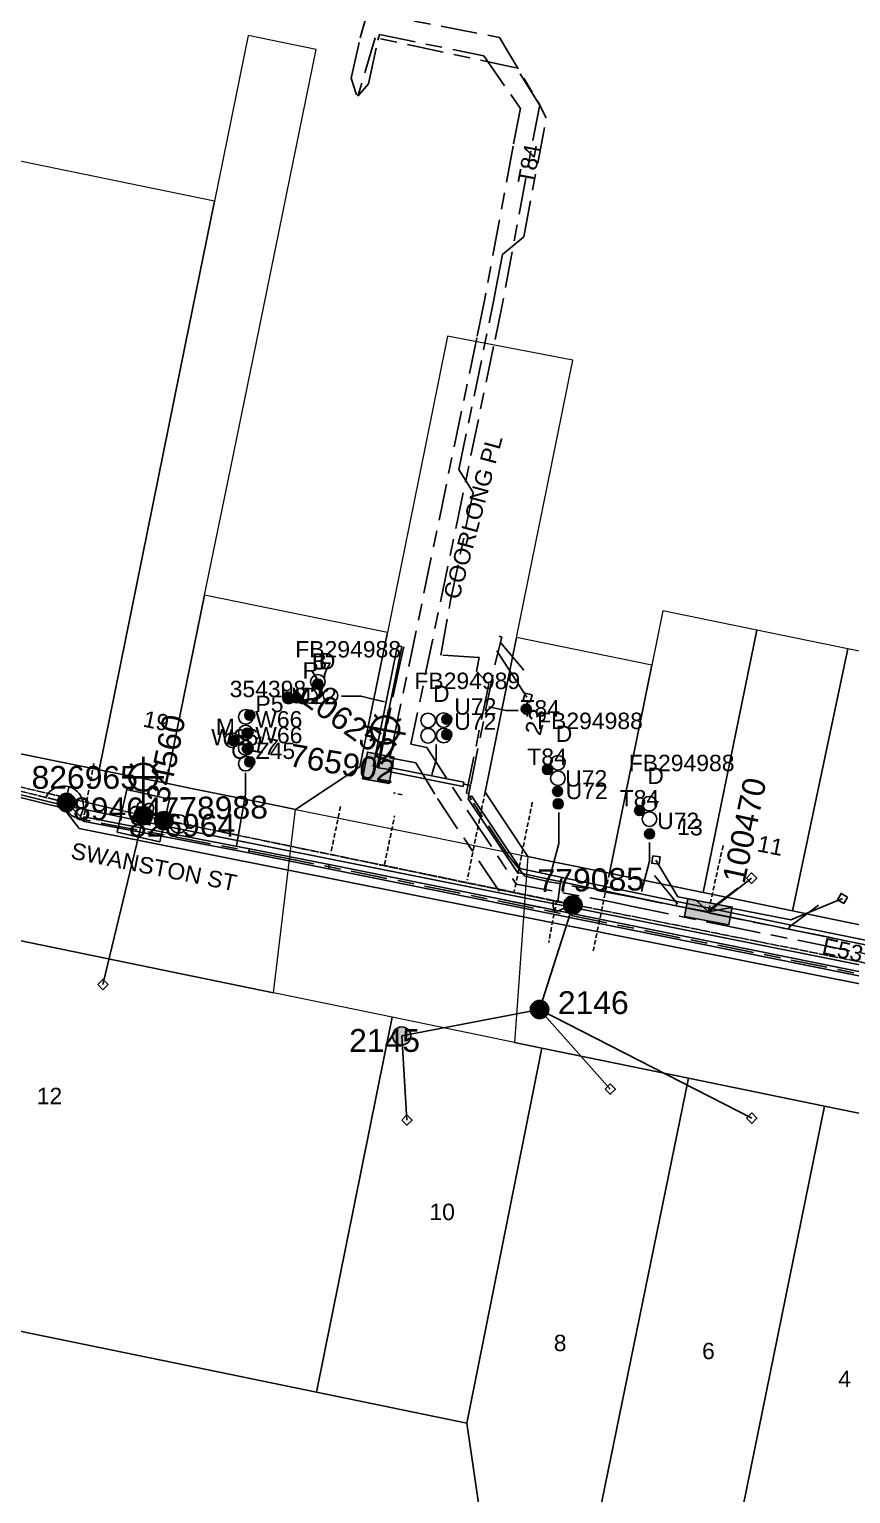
# Model space of a CAD drawing. Header units: metres. Extents: x 291879 to 294448, y 6259965 to 6261176.
# Drawn here: x 294004.3 to 294094.4, y 6260788 to 6260948.6 of the extents above; entities that cross this region are included whole.
import ezdxf
from ezdxf.enums import TextEntityAlignment as Align

# ---------------------------------------------------------------- set-up
doc = ezdxf.new("R2010")
doc.units = ezdxf.units.M
for name, pattern in [('Cable Exist OH', [1, 1, 0]), ('Cable Exist UG', [8.2, 4, -1.2, 1.8, -1.2]), ('DASHED', [0.75, 0.5, -0.25])]:
    doc.linetypes.add(name, pattern=pattern)
doc.layers.get('0').update_dxf_attribs({"color": 6})
doc.layers.add('Cadastre Land Parcels_SP_EXT', color=9, linetype='Continuous', lineweight=5)
doc.layers.add('Cadastre Roads_SP_EXT', color=9, linetype='Continuous', lineweight=5)
for name, color, linetype in [('Duct_SP_EXT', 7, 'Continuous'), ('Equip_SP_HV_EXT', 7, 'Continuous'), ('Equip_SP_LV_EXT', 7, 'Continuous'), ('Equip_SP_SL_EXT', 7, 'Continuous'), ('Mains_HV_EXT', 7, 'Continuous'), ('Mains_LV_EXT', 7, 'Continuous'), ('Mains_LV_SL_EXT', 7, 'Continuous'), ('Mains_SL_EXT', 7, 'Continuous'), ('Mains_TR_EXT', 7, 'Continuous'), ('Services_SP_EXT', 7, 'Continuous'), ('SupportsOH_SP_TR_HV_LV_SL_EXT', 7, 'Continuous'), ('SupportsUG_SP_LV_EXT', 7, 'Continuous'), ('SupportsUG_SP_LV_SL_EXT', 7, 'Continuous'), ('Trench_SP_EXT', 7, 'Continuous')]:
    doc.layers.add(name, color=color, linetype=linetype)
doc.layers.add('UNKNOWN_FEATURES', color=1, linetype='DASHED', plot=False)
doc.styles.add('COLUMN_LABEL', font='arial.ttf')
doc.styles.add('iecARIAL', font='arial.ttf', dxfattribs={"height": 2})
doc.styles.add('POLE_LABEL', font='arial.ttf')
doc.styles.get("Standard").update_dxf_attribs({"font": 'arial.ttf'})
doc.linetypes.add('Cable E OH', pattern='A,9.4,["E",Standard,S=1.7,R=0,X=0,Y=-1],0', length=9.4)
doc.linetypes.add('Cable E UG', pattern='A,6,-0.5,["E",Standard,S=1.7,R=0,X=0.5,Y=-1],-2.9', length=9.4)
doc.linetypes.add('Cable P UG', pattern='A,6,-0.5,["P",Standard,S=1.7,R=0,X=0.5,Y=-1],-2.9', length=9.4)

# ---------------------------------------------------------------- blocks, each defined once
blk = doc.blocks.new('COLUMN_EXT')
blk.add_hatch(color=256).paths.add_polyline_path([(-1.49, 1.48), (-1.49, -1.49), (1.48, -1.49), (1.48, 1.48)])
blk.add_lwpolyline([(-1.49, -1.49), (1.48, -1.49), (1.48, 1.48), (-1.49, 1.48)], close=True)
for tag, height, style, flags, p in [('ASSET_NUM', 2.5, 'COLUMN_LABEL', 8, (2, 2)), ('STRUCTURE_PLANT_NUMBER', 0.2, 'POLE_LABEL', 9, (1.81, 0.03)), ('STREET_CODE', 0.2, 'COLUMN_LABEL', 9, (1.81, -0.2))]:
    blk.add_attdef(tag, text='', height=height, dxfattribs=dict(style=style, flags=flags)).set_placement(p, align=Align.MIDDLE_LEFT)
at = {"flags": 9}
for tag, p in [('COLUMN_TYPE', (1.81, -0.4)), ('OWNED_BY', (1.81, -0.6)), ('STATE', (1.81, -0.8)), ('USAGE', (1.81, -1)), ('STREETNAME', (1.81, -1.6)), ('LEGEND', (1.81, -1.2)), ('LOCATION', (1.81, -1.4)), ('SUBURB', (1.81, -1.8)), ('NOTES', (1.81, -2))]:
    blk.add_attdef(tag, text='', height=0.2, dxfattribs=at).set_placement(p, align=Align.MIDDLE_LEFT)
at = {"flags": 1}
blk.add_attdef('Z', (1.81, -2.35), '', height=0.2, dxfattribs=at)
blk = doc.blocks.new('PILLAR_EXT')
blk.add_hatch(color=256).paths.add_polyline_path([(-2.475, 0.99), (-2.475, -0.99), (2.475, -0.99), (2.475, 0.99)])
blk.add_lwpolyline([(-2.475, -0.99), (2.475, -0.99), (2.475, 0.99), (-2.475, 0.99)], close=True)
at = {"style": 'iecARIAL', "flags": 8}
blk.add_attdef('ASSET_NUM', (1.5, 3.5), '', height=2.5, dxfattribs=at)
for tag, p, flags in [('OWNED_BY', (0, -0.2), 9), ('STATE', (0, -0.4), 9), ('SUPPORT_TYPE', (0, -0.6), 9), ('STREETNAME', (0, -1.8), 9), ('USAGE', (0, -0.8), 9), ('LEGEND', (0, -1), 9), ('LOCATION', (0, -1.2), 9), ('NOTES', (0, -1.4), 9), ('PARENT', (0, -1.6), 9), ('SUBURB', (0, -2), 1)]:
    blk.add_attdef(tag, p, '', height=0.2, dxfattribs=dict(flags=flags))
blk = doc.blocks.new('DUCT_EXT')
blk.add_circle((0, 0.8), 0.8)
at = {"flags": 1}
blk.add_attdef('Z', (0, 0), '', height=0.2, dxfattribs=at)
at = {"flags": 9}
for tag, p in [('DUCT_CODE', (0, 0)), ('XSECT_TYPE', (0, -0.2)), ('STATE', (0, -0.6)), ('FB_REFERENCE', (0, -0.4)), ('NOTES', (0, -0.8))]:
    blk.add_attdef(tag, text='', height=0.2, dxfattribs=at).set_placement(p, align=Align.MIDDLE_LEFT)
blk = doc.blocks.new('LV_OH_LINKS_OPEN_EXT')
for p, q in [((-0.17, 4.97), (-0.17, 5.46)), ((0.17, 4.97), (0.17, 5.46)), ((-0.17, 3), (-0.17, 2.5)), ((0.17, 3), (0.17, 2.5))]:
    blk.add_line(p, q)
blk.add_lwpolyline([(0, 2.99, 1), (0, 4.98, 1)], format="xyb", close=True)
at = {"flags": 9}
for tag, p in [('ACTUAL_STATUS', (0, 0)), ('CONSTRUCTED_VOLTAGE', (0, -0.2)), ('OPERATING_VOLTAGE', (0, -0.6)), ('ORIENTATION', (0, -0.8)), ('OWNED_BY', (0, -1)), ('STATE', (0, -1.2)), ('SWITCH_TYPE', (0, -1.4)), ('NO_PHASES', (0, -0.4)), ('USAGE', (0, -1.6)), ('LEGEND', (0, -1.8)), ('NOTES', (0, -2))]:
    blk.add_attdef(tag, text='', height=0.2, dxfattribs=at).set_placement(p, align=Align.MIDDLE_LEFT)
at = {"flags": 1}
blk.add_attdef('Z', (0, 0), '', height=0.2, dxfattribs=at)
blk = doc.blocks.new('SL_LANTERN_EXT')
at = {"lineweight": 40}
for p, q in [((0, 1.97), (0, 6.47)), ((-1.46, 5.68), (-1.06, 5.28)), ((1.46, 5.68), (1.06, 5.28)), ((-2.25, 4.22), (2.25, 4.22)), ((-1.46, 2.76), (-1.06, 3.16)), ((0, 0), (0, 2.72)), ((1.46, 2.76), (1.06, 3.16))]:
    blk.add_line(p, q, dxfattribs=at)
blk.add_circle((0, 4.22), 1.5, dxfattribs=at)
at = {"style": 'iecARIAL', "flags": 8}
blk.add_attdef('ASSET_NUM', (1.5, 1.5), '', height=2.5, dxfattribs=at)
for tag, p, height, flags in [('OPERATING_VOLTAGE', (0.98, -1.65), 0.2, 9), ('CONSTRUCTED_VOLTAGE', (0.98, -0.65), 0.2, 9), ('CONTROL_TYPE', (0.98, -0.85), 0.2, 9), ('LANTERN_PURPOSE', (0.98, -1.05), 0.2, 9), ('LANTERN_TYPE', (0.98, -1.25), 0.2, 9), ('NO_PHASES', (0.98, -1.45), 0.2, 9), ('LNUMBER', (2.18, -3.25), 2.5, 8), ('ORIENTATION', (0.98, -1.85), 0.2, 9), ('OWNED_BY', (0.98, -2.05), 0.2, 9), ('STATE', (0.98, -2.25), 0.2, 9), ('USAGE', (0.98, -2.45), 0.2, 9), ('CEXIST', (0.98, -2.65), 0.2, 9), ('CNEW', (0.98, -2.85), 0.2, 9), ('CNUMBER', (0.98, -3.05), 0.2, 9), ('CREMOVE', (0.98, -3.25), 0.2, 9), ('CREPLACE', (0.98, -3.45), 0.2, 9), ('LKINGHEIGHT', (0.98, -3.65), 0.2, 9), ('LBRACKET', (0.98, -3.85), 0.2, 9), ('LBRACKETVOCAB', (0.98, -4.05), 0.2, 9), ('LCATEGORY', (0.98, -4.25), 0.2, 9), ('LCHARGE1', (0.98, -4.45), 0.2, 9), ('LCHARGE1PERCENT', (0.98, -4.65), 0.2, 9), ('LCHARGE2', (0.98, -4.85), 0.2, 9), ('LCHARGE2PERCENT', (0.98, -5.05), 0.2, 9), ('LCHARGE3', (0.98, -5.25), 0.2, 9), ('LCHARGE3PERCENT', (0.98, -5.45), 0.2, 9), ('LEXIST', (0.98, -5.65), 0.2, 9), ('LLAMP', (0.98, -5.85), 0.2, 9), ('LLAMPVOCAB', (0.98, -6.05), 0.2, 9), ('LMAST', (0.98, -6.25), 0.2, 9), ('LMASTVOCAB', (0.98, -6.45), 0.2, 9), ('LNEW', (0.98, -6.65), 0.2, 9), ('LANTNUMBER', (0.98, -6.85), 0.2, 9), ('LOUTREACH', (0.98, -7.25), 0.2, 9), ('LOUTREACHVOCAB', (0.98, -7.45), 0.2, 9), ('LRATECODE', (0.98, -7.65), 0.2, 9), ('LREMOVE', (0.98, -7.85), 0.2, 9), ('LREPLACE', (0.98, -8.05), 0.2, 9), ('STREETNAME', (0.98, -9.25), 0.2, 9), ('SUBURB', (0.98, -9.45), 0.2, 1), ('LTYPE', (0.98, -8.25), 0.2, 9), ('LTYPEVOCAB', (0.98, -8.45), 0.2, 9), ('LEGEND', (0.98, -8.65), 0.2, 9), ('LOCATION', (0.98, -8.85), 0.2, 9), ('NOTES', (0.98, -9.05), 0.2, 9)]:
    blk.add_attdef(tag, p, '', height=height, dxfattribs=dict(flags=flags))
blk = doc.blocks.new('CCP_EXT')
at = {"flags": 9}
for tag, p in [('LIFE_SUPPORT', (0, -1.6)), ('STATE', (0, -1.8)), ('NOTES', (0, -2))]:
    blk.add_attdef(tag, text='', height=0.2, dxfattribs=at).set_placement(p, align=Align.MIDDLE_LEFT)
blk.add_wipeout([(0, 0.57), (0.57, 0), (0, -0.57), (-0.57, 0)])
blk.add_lwpolyline([(-0.57, 0), (0, 0.57), (0.57, 0), (0, -0.57), (-0.57, 0)])
at = {"flags": 1}
blk.add_attdef('Z', (0, 0), '', height=0.2, dxfattribs=at)
at = {"flags": 9}
for tag, p in [('CCP_TYPE', (0, 0)), ('CONSTRUCTED_VOLTAGE', (0, -0.2)), ('OPERATING_VOLTAGE', (0, -0.6)), ('ORIENTATION', (0, -0.8)), ('OWNED_BY', (0, -1)), ('NO_PHASES', (0, -0.4)), ('USAGE', (0, -1.2)), ('LEGEND', (0, -1.4))]:
    blk.add_attdef(tag, text='', height=0.2, dxfattribs=at).set_placement(p, align=Align.MIDDLE_LEFT)
blk = doc.blocks.new('POLE_EXT')
blk.add_hatch(color=256).paths.add_polyline_path([(-1, 0, 1), (1, 0, 1)])
blk.add_lwpolyline([(-1, 0, 1), (1, 0, 1)], format="xyb", close=True)
for tag, height, flags, p in [('pNumber', 2.5, 8, (-17.84, 2.07)), ('OWNED_BY', 0.2, 9, (1.35, -0.4)), ('SPECIAL_USE', 0.2, 9, (1.35, -0.8)), ('STATE', 0.2, 9, (1.35, -1)), ('cLV', 0.2, 9, (1.35, -1.4)), ('hDepth', 0.2, 9, (1.35, -1.6)), ('PARENT', 0.2, 9, (1.35, -0.6)), ('USAGE', 0.2, 9, (1.35, -1.2)), ('hDia', 0.2, 9, (1.35, -1.8)), ('cHV', 0.2, 9, (1.35, -2)), ('LBRACKET', 0.2, 9, (1.35, -2.2)), ('LExisting', 0.2, 9, (1.35, -2.4)), ('LANTNUMBER', 0.2, 9, (1.35, -2.6)), ('LOther', 0.2, 9, (1.35, -2.8)), ('LRemove', 0.2, 9, (1.35, -3)), ('LEGEND', 0.2, 9, (1.35, -3.2)), ('cLinedev', 0.2, 9, (1.35, -3.4)), ('pExisting', 0.2, 9, (1.35, -3.8)), ('pFooting', 0.2, 9, (1.35, -4.4)), ('pNew', 0.2, 9, (1.35, -4.6)), ('LOCATION', 0.2, 9, (1.35, -3.6)), ('PFNUMBER', 0.2, 9, (1.35, -4)), ('NEWPFNUMBER', 0.2, 9, (1.35, -4.2)), ('pRelocate', 0.2, 9, (1.35, -5)), ('pRemove', 0.2, 9, (1.35, -5.2)), ('pReplace', 0.2, 9, (1.35, -5.4)), ('pStay', 0.2, 9, (1.35, -5.6)), ('pType', 0.2, 9, (1.35, -5.8)), ('cspan', 0.2, 9, (1.35, -6)), ('STREETNAME', 0.2, 9, (1.35, -6.2)), ('SUBURB', 0.2, 9, (1.35, -6.4)), ('OPERATED_BY', 0.2, 9, (1.36, -7.01)), ('NOTES', 0.2, 9, (1.35, -6.6)), ('MAINTAINED_BY', 0.2, 9, (1.36, -6.81))]:
    blk.add_attdef(tag, text='', height=height, dxfattribs=dict(flags=flags)).set_placement(p, align=Align.MIDDLE_LEFT)
at = {"style": 'POLE_LABEL'}
for tag, height, flags, p in [('ASSET_NUM', 2.5, 8, (2, 2)), ('STRUCTURE_PLANT_NUMBER', 0.2, 9, (1.35, 0.03)), ('STREET_CODE', 0.2, 9, (1.35, -0.2))]:
    blk.add_attdef(tag, text='', height=height, dxfattribs=dict(at, flags=flags)).set_placement(p, align=Align.MIDDLE_LEFT)
at = {"flags": 1}
blk.add_attdef('Z', (1.35, -7.33), '', height=0.2, dxfattribs=at)
blk = doc.blocks.new('HV_LOAD_BREAK_EXT')
blk.add_lwpolyline([(-2.4, -2.4), (2.4, -2.4), (2.4, 2.4), (-2.4, 2.4)], close=True)
at = {"insert": (-1.1, 0.99), "char_height": 2, "width": 2.9628, "attachment_point": 1}
blk.add_mtext('{\\Fisocp|c0;LB}', dxfattribs=at)
for tag, height, flags, p in [('ASSET_NUM', 2.5, 8, (2, 2)), ('STREET_CODE', 0.2, 9, (1.5, 0)), ('ACTUAL_STATUS', 0.2, 9, (1.5, -0.2)), ('CONSTRUCTED_VOLTAGE', 0.2, 9, (1.5, -0.4)), ('OPERATING_VOLTAGE', 0.2, 9, (1.5, -0.8)), ('ORIENTATION', 0.2, 9, (1.5, -1)), ('OWNED_BY', 0.2, 9, (1.5, -1.2)), ('OPERATED_BY', 0.2, 9, (1.5, -1.4)), ('NO_PHASES', 0.2, 9, (1.5, -0.6)), ('MAINTAINED_BY', 0.2, 9, (1.5, -1.6)), ('STATE', 0.2, 9, (1.5, -1.8)), ('SWITCH_TYPE', 0.2, 9, (1.5, -2)), ('STREETNAME', 0.2, 9, (1.5, -2.8)), ('SUBURB', 0.2, 9, (1.5, -3)), ('USAGE', 0.2, 9, (1.5, -2.2)), ('LEGEND', 0.2, 9, (1.5, -2.4)), ('LOCATION', 0.2, 9, (1.5, -2.6)), ('NOTES', 0.2, 9, (1.5, -3.2)), ('Z', 0.2, 1, (1.5, -3.6)), ('LABEL_ALIGNMENT', 0.2, 9, (1.5, -3.4))]:
    blk.add_attdef(tag, text='', height=height, dxfattribs=dict(flags=flags)).set_placement(p, align=Align.MIDDLE_LEFT)
blk = doc.blocks.new('CABLE_LARGE_EXT')
h = blk.add_hatch(color=256)
edge = h.paths.add_edge_path()
edge.add_arc((0, 0.55), 0.55, 0, 360)
blk.add_circle((0, 0.55), 0.55)
at = {"flags": 1}
blk.add_attdef('Z', (0, 0), '', height=0.2, dxfattribs=at)
at = {"flags": 9}
for tag, p in [('COND_CODE', (0, 0)), ('STATE', (0, -0.4)), ('XSECT_SIZE', (0, -0.6)), ('FB_REFERENCE', (0, -0.2)), ('NOTES', (0, -0.8))]:
    blk.add_attdef(tag, text='', height=0.2, dxfattribs=at).set_placement(p, align=Align.MIDDLE_LEFT)

msp = doc.modelspace()

# ---------------------------------------------------------------- linework, layer by layer
at = {"layer": 'Cadastre Land Parcels_SP_EXT', "linetype": 'Continuous'}
for points in [[(294011.97, 6260867.41), (294019.31, 6260865.92), (294023.53, 6260886.54), (294026.4, 6260900.57), (294029.17, 6260914.11), (294032.51, 6260930.46), (294035.76, 6260946.39), (294028.29, 6260947.93), (294024.61, 6260929.75), (294021.37, 6260913.79), (294011.97, 6260867.41)], [(294024.61, 6260929.75), (293995.61, 6260935.71), (293983.68, 6260879.2), (293988.95, 6260872.08), (294011.97, 6260867.41), (294021.37, 6260913.79), (294024.61, 6260929.75)], [(294019.31, 6260865.92), (294022.28, 6260865.32), (294031.94, 6260863.36), (294033.48, 6260863.05), (294040.56, 6260867.74), (294043.56, 6260882.46), (294023.53, 6260886.54), (294019.31, 6260865.92)], [(294067.9, 6260856.07), (294071.61, 6260855.31), (294078.19, 6260853.96), (294084.06, 6260882.72), (294073.77, 6260884.83), (294072.56, 6260878.87), (294067.9, 6260856.07)], [(294054.27, 6260864.96), (294058.96, 6260857.88), (294061.57, 6260857.35), (294067.9, 6260856.07), (294072.56, 6260878.87), (294057.71, 6260881.91), (294054.27, 6260864.96)], [(294078.19, 6260853.96), (294081.25, 6260853.33), (294087.99, 6260851.93), (294094.04, 6260880.67), (294088.33, 6260881.84), (294084.06, 6260882.72), (294078.19, 6260853.96)], [(294087.99, 6260851.93), (294091.28, 6260851.25), (294099.82, 6260849.49), (294105.87, 6260878.24), (294103.19, 6260878.79), (294094.04, 6260880.67), (294087.99, 6260851.93)], [(294044.1, 6260840.27), (294028.6, 6260843.47), (294011.37, 6260847.01), (293994.85, 6260850.41), (293982.33, 6260852.96), (293977.47, 6260849.74), (293969.97, 6260812.65), (293986.49, 6260809.29), (294020.2, 6260802.36), (294035.79, 6260799.16), (294044.1, 6260840.27)], [(294060.49, 6260836.89), (294044.1, 6260840.27), (294035.79, 6260799.16), (294052.28, 6260795.77), (294060.49, 6260836.89)], [(294076.59, 6260833.59), (294060.49, 6260836.89), (294052.28, 6260795.77), (294055.03, 6260776.96), (294064.59, 6260775.02), (294076.59, 6260833.59)], [(294091.5, 6260830.52), (294076.59, 6260833.59), (294064.59, 6260775.02), (294079.57, 6260771.95), (294091.5, 6260830.52)], [(294106.49, 6260827.43), (294091.5, 6260830.52), (294079.57, 6260771.95), (294094.4, 6260768.91), (294106.49, 6260827.43)], [(294035.79, 6260799.16), (294020.2, 6260802.36), (293986.49, 6260809.29), (293969.97, 6260812.65), (293962.71, 6260777.03), (294001.69, 6260769.03), (294016.62, 6260765.95), (294031.66, 6260762.86), (294046.59, 6260759.78), (294051.29, 6260758.83), (294055.03, 6260776.96), (294052.28, 6260795.77), (294035.79, 6260799.16)]]:
    msp.add_lwpolyline(points, close=True, dxfattribs=at)
at = {"layer": 'Duct_SP_EXT'}
for p, q in [((294044.69, 6260881.01), (294041.99, 6260867.79)), ((294045.16, 6260880.92), (294042.46, 6260867.69)), ((294044.69, 6260881.01), (294044.93, 6260880.97)), ((294045.16, 6260880.92), (294044.93, 6260880.97)), ((294041.99, 6260867.79), (294042.22, 6260867.74)), ((294042.46, 6260867.69), (294042.22, 6260867.74)), ((294043.7, 6260867.2), (294043.75, 6260867.44)), ((294043.7, 6260867.2), (294051.86, 6260865.57)), ((294043.79, 6260867.67), (294043.75, 6260867.44)), ((294043.79, 6260867.67), (294051.96, 6260866.04)), ((294051.86, 6260865.57), (294051.91, 6260865.81)), ((294051.96, 6260866.04), (294051.91, 6260865.81)), ((294052.38, 6260864.27), (294052.58, 6260864.4)), ((294052.38, 6260864.27), (294057.82, 6260856.15)), ((294052.78, 6260864.53), (294052.58, 6260864.4)), ((294052.78, 6260864.53), (294058.11, 6260856.58)), ((294010.28, 6260862.24), (294010.23, 6260862.01)), ((294010.28, 6260862.24), (294028.46, 6260858.75)), ((294010.19, 6260861.77), (294010.23, 6260862.01)), ((294010.19, 6260861.77), (294028.37, 6260858.28)), ((294028.37, 6260858.28), (294028.42, 6260858.52)), ((294028.37, 6260858.28), (294037.09, 6260856.55)), ((294028.46, 6260858.75), (294028.42, 6260858.52)), ((294028.46, 6260858.75), (294037.19, 6260857.02)), ((294037.09, 6260856.55), (294037.14, 6260856.78)), ((294037.19, 6260857.02), (294037.14, 6260856.78)), ((294057.82, 6260856.15), (294057.96, 6260856.37)), ((294057.82, 6260856.15), (294062.62, 6260855.13)), ((294058.11, 6260856.58), (294057.96, 6260856.37)), ((294058.11, 6260856.58), (294062.72, 6260855.6)), ((294062.62, 6260855.13), (294062.67, 6260855.37)), ((294062.62, 6260855.13), (294062.67, 6260855.37)), ((294062.62, 6260855.13), (294075.22, 6260852.5)), ((294062.72, 6260855.6), (294062.67, 6260855.37)), ((294062.72, 6260855.6), (294062.67, 6260855.37)), ((294062.72, 6260855.6), (294075.32, 6260852.97)), ((294075.22, 6260852.5), (294075.27, 6260852.73)), ((294075.23, 6260852.5), (294075.27, 6260852.73)), ((294075.32, 6260852.97), (294075.27, 6260852.73)), ((294075.32, 6260852.97), (294075.27, 6260852.73)), ((294075.32, 6260852.97), (294078.84, 6260852.24)), ((294075.23, 6260852.5), (294078.74, 6260851.77)), ((294078.74, 6260851.77), (294078.79, 6260852.01)), ((294078.74, 6260851.77), (294078.79, 6260852.01)), ((294078.74, 6260851.77), (294087.59, 6260849.94)), ((294078.84, 6260852.24), (294078.79, 6260852.01)), ((294078.84, 6260852.24), (294078.79, 6260852.01)), ((294078.84, 6260852.24), (294087.69, 6260850.41)), ((294087.59, 6260849.94), (294087.64, 6260850.18)), ((294087.59, 6260849.94), (294087.64, 6260850.18)), ((294087.59, 6260849.94), (294109.89, 6260845.37)), ((294087.69, 6260850.41), (294087.64, 6260850.18)), ((294087.69, 6260850.41), (294087.64, 6260850.18)), ((294087.69, 6260850.41), (294109.99, 6260845.84))]:
    msp.add_line(p, q, dxfattribs=at)
for points in [[(294038.53, 6260875.49), (294040.67, 6260875.48), (294043.24, 6260874.84)], [(294048.91, 6260870.18), (294048.91, 6260868.5), (294048.45, 6260866.86)], [(294028.01, 6260867.08), (294028.01, 6260864.72), (294027.03, 6260859.08)], [(294062.35, 6260862.72), (294062.35, 6260859.32), (294061.48, 6260856.02)], [(294072.31, 6260859.43), (294072.3, 6260857.37), (294071.42, 6260854.07)]]:
    msp.add_lwpolyline(points, dxfattribs=at)
at = {"layer": 'Mains_HV_EXT', "linetype": 'Cable E OH'}
msp.add_lwpolyline([(294008.07, 6260863.21), (293962.11, 6260874.53), (293869.3, 6260891.54), (293783.47, 6260912.96), (293697.38, 6260923.18), (293625.22, 6260934.21), (293535.12, 6260948.88), (293451.11, 6260961.11), (293379.73, 6260974.73), (293314.6, 6260981.9), (293232.39, 6260995.09), (293160.47, 6261005.09), (293085.09, 6261016.38), (293085.04, 6261016.38), (293000.37, 6261029.48)], dxfattribs=at)
at = {"layer": 'Mains_HV_EXT', "linetype": 'Cable P UG'}
msp.add_lwpolyline([(294008.14, 6260863.5), (293962.18, 6260874.83), (293869.37, 6260891.84), (293783.53, 6260913.25), (293697.42, 6260923.48), (293625.26, 6260934.5), (293535.17, 6260949.18), (293451.16, 6260961.41), (293379.77, 6260975.03), (293314.65, 6260982.2), (293232.43, 6260995.38), (293160.38, 6261005.4), (293085.17, 6261016.68), (293000.41, 6261029.78)], dxfattribs=at)
at = {"layer": 'Mains_HV_EXT', "linetype": 'Cable Exist OH'}
for points in [[(293962.24, 6260875.12), (294016.81, 6260862.37)], [(294016.81, 6260862.37), (294063.92, 6260852.58)]]:
    msp.add_lwpolyline(points, dxfattribs=at)
at = {"layer": 'Mains_HV_EXT', "linetype": 'Continuous'}
msp.add_lwpolyline([(294061.79, 6260853.02, 0.1751), (294061.87, 6260852)], format="xyb", dxfattribs=at)
at = {"layer": 'Mains_LV_EXT', "linetype": 'Cable Exist OH'}
for points in [[(293962.24, 6260875.12), (294016.81, 6260862.37)], [(294016.81, 6260862.37), (294063.92, 6260852.63)]]:
    msp.add_lwpolyline(points, dxfattribs=at)
at = {"layer": 'Mains_LV_EXT', "linetype": 'Cable Exist UG'}
msp.add_lwpolyline([(294113.03, 6260844.76), (294108.01, 6260845.78), (294108.01, 6260845.78), (294100.36, 6260847.33), (294090.52, 6260849.33), (294080.71, 6260851.3), (294078.89, 6260851.67)], dxfattribs=at)
at = {"layer": 'Mains_LV_SL_EXT', "linetype": 'Cable Exist UG'}
msp.add_lwpolyline([(294045.38, 6260880.87), (294044.99, 6260879.28), (294044.99, 6260879.28), (294042.86, 6260869.04), (294042.56, 6260867.62)], dxfattribs=at)
at = {"layer": 'Mains_SL_EXT', "linetype": 'Cable Exist OH'}
msp.add_lwpolyline([(293962.24, 6260875.12), (294016.81, 6260862.37)], dxfattribs=at)
at = {"layer": 'Mains_TR_EXT', "linetype": 'Cable Exist OH'}
msp.add_lwpolyline([(294008.38, 6260863.82), (293962.24, 6260875.12), (293869.43, 6260892.13), (293783.58, 6260913.55)], dxfattribs=at)
at = {"layer": 'Mains_TR_EXT', "linetype": 'Continuous'}
msp.add_lwpolyline([(294009.9, 6260862.32, 1.081754), (294006.1, 6260864.32)], format="xyb", dxfattribs=at)
at = {"layer": 'Services_SP_EXT'}
msp.add_lwpolyline([(294060.25, 6260841.12), (294063.92, 6260852.63)], dxfattribs=at)
at = {"layer": 'Trench_SP_EXT', "linetype": 'Cable Exist UG'}
for points in [[(294052.7, 6260865.83), (294055.36, 6260878.91), (294056.11, 6260881.95), (294055.81, 6260882.04)], [(294055.96, 6260881.38), (294058.92, 6260877.85)], [(294043.75, 6260867.44), (294042.56, 6260867.62)], [(294051.91, 6260865.81), (294052.69, 6260865.72), (294052.69, 6260865.72), (294052.46, 6260864.58), (294052.78, 6260864.11)], [(294062.26, 6260852.92), (294062.57, 6260855.43)], [(294087.64, 6260850.18), (294091.16, 6260852.81)]]:
    msp.add_lwpolyline(points, dxfattribs=at)
msp.add_lwpolyline([(294010.21, 6260862.03), (294009.21, 6260862.23), (294009.21, 6260862.23, -0.37853), (294008.38, 6260864.4), (294008.38, 6260864.4), (294008.69, 6260865.59)], format="xyb", dxfattribs=at)
at = {"layer": 'UNKNOWN_FEATURES'}
for points in [[(294011.37, 6260868.11), (294010.33, 6260862.47)], [(294045.18, 6260864.67), (294044.23, 6260864.87)], [(294054.27, 6260864.96), (294052.31, 6260855.3)], [(294059.45, 6260863.84), (294057.47, 6260854.05)], [(294038.42, 6260863.39), (294037.37, 6260858.26)], [(294043.26, 6260857.02), (294044.35, 6260862.36)], [(294078.79, 6260852.01), (294080.42, 6260859.31)], [(294067.9, 6260856.07), (294066.13, 6260847.56)], [(294062.12, 6260853.09), (294061.25, 6260848.48)]]:
    msp.add_lwpolyline(points, dxfattribs=at)

# ---------------------------------------------------------------- block references
at = {"layer": 'Duct_SP_EXT'}
for name, p in [('DUCT_EXT', (294035.94, 6260876.25)), ('CABLE_LARGE_EXT', (294035.94, 6260876.25)), ('CABLE_LARGE_EXT', (294032.67, 6260874.81)), ('CABLE_LARGE_EXT', (294033.59, 6260874.74)), ('DUCT_EXT', (294035.06, 6260874.7)), ('DUCT_EXT', (294037.32, 6260874.74)), ('CABLE_LARGE_EXT', (294028.47, 6260872.84)), ('DUCT_EXT', (294048.03, 6260872.02)), ('DUCT_EXT', (294049.73, 6260872.05)), ('CABLE_LARGE_EXT', (294050.08, 6260872.39)), ('CABLE_LARGE_EXT', (294028.21, 6260870.88)), ('DUCT_EXT', (294048.03, 6260870.34)), ('DUCT_EXT', (294049.73, 6260870.36)), ('CABLE_LARGE_EXT', (294050.07, 6260870.72)), ('CABLE_LARGE_EXT', (294026.69, 6260870.05)), ('CABLE_LARGE_EXT', (294028.21, 6260869.17)), ('CABLE_LARGE_EXT', (294028.47, 6260867.73)), ('DUCT_EXT', (294062.26, 6260867.37)), ('CABLE_LARGE_EXT', (294061.12, 6260866.89)), ('DUCT_EXT', (294062.26, 6260865.68)), ('CABLE_LARGE_EXT', (294062.23, 6260864.49)), ('CABLE_LARGE_EXT', (294062.29, 6260863.12)), ('DUCT_EXT', (294072.29, 6260862.89)), ('CABLE_LARGE_EXT', (294071.22, 6260862.39)), ('DUCT_EXT', (294072.29, 6260861.2)), ('CABLE_LARGE_EXT', (294072.31, 6260859.82))]:
    msp.add_blockref(name, p, dxfattribs=at)
at = {"layer": 'Duct_SP_EXT', "rotation": 90.0000000000002}
for p in [(294028.84, 6260873.2), (294028.84, 6260871.5), (294027.32, 6260870.66), (294028.83, 6260869.8), (294028.84, 6260868.08)]:
    msp.add_blockref('DUCT_EXT', p, dxfattribs=at)
at = {"layer": 'Equip_SP_HV_EXT'}
ref = msp.add_blockref('HV_LOAD_BREAK_EXT', (294016.81, 6260862.37), dxfattribs=dict(at, rotation=76.95790237156376))
ref.add_attrib('ASSET_NUM', '89464', dxfattribs={"layer": '0', "height": 2.5}).set_placement((294018.81, 6260863.12), align=Align.MIDDLE_RIGHT)
at = {"layer": 'Equip_SP_LV_EXT', "rotation": 256.9707366190375}
msp.add_blockref('LV_OH_LINKS_OPEN_EXT', (294016.81, 6260862.37), dxfattribs=at)
at = {"layer": 'Equip_SP_SL_EXT'}
ref = msp.add_blockref('SL_LANTERN_EXT', (294042.56, 6260867.62), dxfattribs=dict(at, rotation=349.4670639514398))
ref.add_attrib('ASSET_NUM', '206250', dxfattribs={"layer": '0', "height": 2.5, "rotation": 324.2575, "style": 'iecARIAL'}).set_placement((294044.06, 6260869.12), align=Align.MIDDLE_RIGHT)
ref = msp.add_blockref('SL_LANTERN_EXT', (294016.81, 6260862.37), dxfattribs=at)
ref.add_attrib('ASSET_NUM', '34560', dxfattribs={"layer": '0', "height": 2.5, "rotation": 78.5477, "style": 'iecARIAL'}).set_placement((294018.31, 6260863.87), align=Align.MIDDLE_LEFT)
at = {"layer": 'SupportsOH_SP_TR_HV_LV_SL_EXT'}
ref = msp.add_blockref('POLE_EXT', (294008.38, 6260863.82), dxfattribs=at)
ref.add_attrib('ASSET_NUM', '826965', dxfattribs={"layer": '0', "height": 2.5, "style": 'POLE_LABEL'}).set_placement((294010.38, 6260864.57), align=Align.BOTTOM_CENTER)
ref = msp.add_blockref('POLE_EXT', (294016.81, 6260862.37), dxfattribs=at)
ref.add_attrib('ASSET_NUM', '778988', dxfattribs={"layer": '0', "height": 2.5, "rotation": 1, "style": 'POLE_LABEL'}).set_placement((294018.81, 6260863.12), align=Align.MIDDLE_LEFT)
ref = msp.add_blockref('POLE_EXT', (294019.05, 6260861.82), dxfattribs=at)
ref.add_attrib('ASSET_NUM', '826964', dxfattribs={"layer": '0', "height": 2.5, "style": 'POLE_LABEL'}).set_placement((294021.05, 6260862.57), align=Align.TOP_CENTER)
ref = msp.add_blockref('POLE_EXT', (294060.25, 6260841.12), dxfattribs=dict(at, rotation=0.01300523249264532))
ref.add_attrib('ASSET_NUM', '2146', dxfattribs={"layer": '0', "height": 2.5, "rotation": 0.0053, "style": 'POLE_LABEL'}).set_placement((294062.25, 6260841.87), align=Align.MIDDLE_LEFT)
ref = msp.add_blockref('POLE_EXT', (294045.14, 6260838.22), dxfattribs=dict(at, rotation=359.9984994928167))
ref.add_attrib('ASSET_NUM', '2145', dxfattribs={"layer": '0', "height": 2.5, "rotation": 359.9939, "style": 'POLE_LABEL'}).set_placement((294047.14, 6260838.97), align=Align.TOP_RIGHT)
at = {"layer": 'SupportsUG_SP_LV_EXT'}
ref = msp.add_blockref('PILLAR_EXT', (294078.76, 6260851.83), dxfattribs=dict(at, rotation=349.5703251798807))
ref.add_attrib('ASSET_NUM', '100470', dxfattribs={"layer": '0', "height": 2.5, "rotation": 77.9299, "style": 'iecARIAL'}).set_placement((294080.26, 6260855.33), align=Align.TOP_LEFT)
at = {"layer": 'SupportsUG_SP_LV_SL_EXT'}
ref = msp.add_blockref('COLUMN_EXT', (294042.56, 6260867.62), dxfattribs=dict(at, rotation=349.4670639514398))
ref.add_attrib('ASSET_NUM', '765902', dxfattribs={"layer": '0', "height": 2.5, "rotation": 350.5387, "style": 'COLUMN_LABEL'}).set_placement((294044.56, 6260868.37), align=Align.TOP_RIGHT)

# ---------------------------------------------------------------- texts
at = {"layer": 'Cadastre Land Parcels_SP_EXT'}
for s, rotation, p in [('19', 348.6, (294016.67, 6260872.16)), ('23', 74.8355, (294060.33, 6260871.07)), ('17', 349.3961, (294028.62, 6260869.42)), ('13', 357.7582, (294075.32, 6260860.29)), ('11', 348.9298, (294084.01, 6260858.48))]:
    msp.add_text(s, height=1.8, rotation=rotation, dxfattribs=at).set_placement(p)
for s, p in [('12', (294005.12, 6260830.73)), ('10', (294048.17, 6260818.02)), ('8', (294061.8, 6260803.65)), ('6', (294078.06, 6260802.77)), ('4', (294092.99, 6260799.71))]:
    msp.add_text(s, height=1.8, dxfattribs=at).set_placement(p)
at = {"layer": 'Cadastre Roads_SP_EXT'}
for s, rotation, p in [('COORLONG PL', 74.9192, (294051.41, 6260885.97)), ('SWANSTON ST', 348.6901, (294008.75, 6260857.69))]:
    msp.add_text(s, height=1.8, rotation=rotation, dxfattribs=at).set_placement(p)
at = {"layer": 'Duct_SP_EXT'}
for s, p in [('FB294988', (294033.46, 6260879.72)), ('B', (294035.28, 6260878.39)), ('D', (294036.05, 6260878.42)), ('R7', (294034.26, 6260877.4)), ('354398', (294026.27, 6260875.37)), ('FB294989', (294046.52, 6260876.26)), ('D', (294048.57, 6260874.85)), ('P5', (294029.1, 6260873.73)), ('U72', (294031.82, 6260874.61)), ('U72', (294033.4, 6260874.6)), ('U72', (294050.9, 6260873.45)), ('W66', (294029.07, 6260872.04)), ('U72', (294050.89, 6260871.79)), ('FB294988', (294059.97, 6260871.87)), ('W66', (294024.25, 6260870.07)), ('M', (294024.76, 6260871.22)), ('W66', (294029.08, 6260870.31)), ('D', (294062.02, 6260870.46)), ('C', (294026.43, 6260868.61)), ('Z45', (294029.12, 6260868.59)), ('T84', (294058.9, 6260867.93)), ('FB294988', (294070.02, 6260867.25)), ('U72', (294063.05, 6260865.56)), ('D', (294072.06, 6260865.85)), ('U72', (294063.11, 6260864.19)), ('T84', (294069.03, 6260863.38)), ('U72', (294073.14, 6260860.9))]:
    msp.add_text(s, height=1.8, dxfattribs=at).set_placement(p)
at = {"layer": 'Mains_LV_EXT'}
for s, rotation, p in [('T84', 79.3707, (294059.58, 6260931.52)), ('E53', 347.4398, (294091.11, 6260847.26))]:
    msp.add_text(s, height=1.8, rotation=rotation, dxfattribs=at).set_placement(p)

# ---------------------------------------------------------------- next in the draw order: block references
at = {"layer": 'Services_SP_EXT'}
for p, rotation in [((294058.94, 6260875.32), 120.1172433120927), ((294073, 6260857.51), 307.5703248160451), ((294093.45, 6260853.3), 195.1618432425055)]:
    msp.add_blockref('CCP_EXT', p, dxfattribs=dict(at, rotation=rotation))
for p in [(294083.49, 6260855.52), (294012.37, 6260843.85), (294068, 6260832.39), (294045.71, 6260828.99), (294083.51, 6260829.2)]:
    msp.add_blockref('CCP_EXT', p, dxfattribs=at)

# ---------------------------------------------------------------- next in the draw order: linework, layer by layer
at = {"layer": 'Cadastre Roads_SP_EXT', "linetype": 'Continuous'}
for points in [[(294033.48, 6260863.05), (294041.89, 6260861.37), (294051.87, 6260859.36), (294058.96, 6260857.88), (294054.27, 6260864.96), (294057.71, 6260881.91), (294061.07, 6260898.44), (294063.89, 6260912.33), (294050.16, 6260914.94), (294049.16, 6260910.04), (294046.41, 6260896.5), (294043.56, 6260882.46), (294040.56, 6260867.74), (294033.48, 6260863.05)], [(293982.33, 6260852.96), (293994.85, 6260850.41), (294011.37, 6260847.01), (294028.6, 6260843.47), (294031.08, 6260842.96), (294033.48, 6260863.05), (294031.94, 6260863.36), (294022.28, 6260865.32), (294019.31, 6260865.92), (294011.97, 6260867.41), (293988.95, 6260872.08), (293985.56, 6260862.3), (293982.33, 6260852.96)]]:
    msp.add_lwpolyline(points, close=True, dxfattribs=at)
msp.add_lwpolyline([(294099.82, 6260849.49), (294091.28, 6260851.25), (294087.99, 6260851.93), (294081.25, 6260853.33), (294078.19, 6260853.96), (294071.61, 6260855.31), (294067.9, 6260856.07), (294061.57, 6260857.35), (294058.96, 6260857.88), (294057.49, 6260837.51), (294057.49, 6260837.51), (294060.49, 6260836.89), (294076.59, 6260833.59), (294091.5, 6260830.52), (294106.49, 6260827.43)], dxfattribs=at)
at = {"layer": 'Duct_SP_EXT'}
for p, q in [((294037.09, 6260856.55), (294156, 6260832.54)), ((294037.19, 6260857.02), (294156.09, 6260833.01))]:
    msp.add_line(p, q, dxfattribs=at)
msp.add_lwpolyline([(294057.91, 6260873.9), (294056.56, 6260873.91), (294054.68, 6260874.31)], dxfattribs=at)
at = {"layer": 'Mains_HV_EXT', "linetype": 'Cable P UG'}
msp.add_lwpolyline([(294212.93, 6260999.52, 0.396707), (294206.81, 6260995), (294206.81, 6260995), (294186.68, 6260898.66), (294176.42, 6260849.26), (294173.59, 6260835.48), (294173.59, 6260835.48, -0.389522), (294168.41, 6260831.8), (294168.41, 6260831.8), (294154.81, 6260834.13), (294020.32, 6260861), (294010.56, 6260863.03), (294008.14, 6260863.5)], format="xyb", dxfattribs=at)
at = {"layer": 'Mains_HV_EXT', "linetype": 'Cable E UG'}
msp.add_lwpolyline([(294213.81, 6260996.4, 0.465801), (294208.53, 6260993.75), (294208.53, 6260993.75), (294188.72, 6260898.15), (294178.01, 6260847.14), (294175.48, 6260835.11), (294175.48, 6260835.11, -0.387242), (294169.9, 6260829.39), (294169.9, 6260829.39), (294154.87, 6260832.1), (294009.78, 6260860.96), (294008.07, 6260863.21)], format="xyb", dxfattribs=at)
at = {"layer": 'Mains_HV_EXT', "linetype": 'Cable Exist UG'}
for points in [[(294040.16, 6260941.41), (294039.6, 6260943.26), (294040.58, 6260947.68), (294041.4, 6260950.48), (294041.4, 6260950.48), (294055.84, 6260947.71), (294060.26, 6260940.34), (294056.18, 6260918.52), (294055.21, 6260913.83), (294055.21, 6260913.83), (294046.15, 6260870.23), (294047.87, 6260869.86), (294052.76, 6260862.31), (294052.76, 6260862.31), (294057.69, 6260854.87), (294067.39, 6260853.07), (294070.48, 6260852.43), (294070.48, 6260852.43), (294080.51, 6260850.32), (294090.34, 6260848.36), (294100.17, 6260846.35), (294109.99, 6260844.34), (294111.87, 6260843.97), (294113, 6260842.81)], [(294040.33, 6260941.26), (294041.5, 6260942.64), (294042.53, 6260947.4), (294042.69, 6260948.03), (294042.69, 6260948.03), (294054.12, 6260945.7), (294058.14, 6260939.96), (294057.35, 6260935.78), (294057.35, 6260935.78), (294054.22, 6260918.88), (294053.36, 6260914.77), (294053.36, 6260914.77), (294043.83, 6260868.71), (294046.67, 6260868.15), (294049.05, 6260864.26), (294049.05, 6260864.26), (294056.47, 6260853.1), (294062.22, 6260851.91), (294063.92, 6260852.63)]]:
    msp.add_lwpolyline(points, dxfattribs=at)
at = {"layer": 'Mains_LV_EXT', "linetype": 'Cable Exist UG'}
msp.add_lwpolyline([(294078.76, 6260851.83), (294073.1, 6260852.88), (294073.1, 6260852.88), (294070.68, 6260853.4), (294061.3, 6260855.13), (294058.65, 6260855.74), (294056.86, 6260857.92), (294056.86, 6260857.92), (294052.25, 6260864.9), (294054.67, 6260876.81), (294053.35, 6260878.22), (294053.63, 6260879.73), (294053.63, 6260879.73), (294049.42, 6260879.97), (294049.42, 6260879.97), (294050.49, 6260885.97), (294050.49, 6260885.97), (294052.98, 6260897.82), (294051.4, 6260900.34), (294055.21, 6260918.75), (294055.5, 6260920.32), (294056.17, 6260923.91), (294058.52, 6260925.86), (294058.52, 6260925.86), (294060.98, 6260938.89), (294060.25, 6260940.33), (294057.69, 6260944.39), (294042.23, 6260947.68), (294040.33, 6260941.26)], dxfattribs=at)
at = {"layer": 'Mains_LV_EXT', "linetype": 'Cable Exist OH'}
msp.add_lwpolyline([(294063.92, 6260852.63), (294112.69, 6260842.87)], dxfattribs=at)
at = {"layer": 'Mains_SL_EXT', "linetype": 'Cable Exist OH'}
msp.add_lwpolyline([(294016.81, 6260862.37), (294063.92, 6260852.63), (294112.69, 6260842.87)], dxfattribs=at)
at = {"layer": 'Mains_TR_EXT', "linetype": 'Cable Exist UG'}
msp.add_lwpolyline([(294212.83, 6260998.18, 0.379207), (294207.74, 6260994.75), (294207.74, 6260994.75), (294196.05, 6260937.69), (294196.05, 6260937.69), (294187.55, 6260897.93), (294187.55, 6260897.93), (294177.42, 6260849.3), (294177.42, 6260849.3), (294174.48, 6260834.62), (294174.48, 6260834.62, -0.381524), (294168.96, 6260830.53), (294168.96, 6260830.53), (294156.05, 6260832.77), (294156.05, 6260832.77), (294032.24, 6260857.76), (294032.24, 6260857.76), (294010.29, 6260861.93), (294010.29, 6260861.93), (294008.38, 6260863.82)], format="xyb", dxfattribs=at)
at = {"layer": 'Services_SP_EXT'}
for points in [[(294055.58, 6260880.44), (294058.84, 6260875.38)], [(294016.81, 6260862.37), (294012.37, 6260843.85)], [(294078.76, 6260851.83), (294077.37, 6260853.1), (294075.4, 6260853.48), (294073, 6260857.51)], [(294078.76, 6260851.83), (294083.49, 6260855.52)], [(294078.76, 6260851.83), (294081.08, 6260852.26), (294081.08, 6260852.26), (294087.8, 6260850.94), (294093.45, 6260853.3)], [(294060.25, 6260841.12), (294045.14, 6260838.22), (294045.71, 6260828.99)], [(294068, 6260832.39), (294060.25, 6260841.12)], [(294083.51, 6260829.2), (294060.25, 6260841.12)]]:
    msp.add_lwpolyline(points, dxfattribs=at)
at = {"layer": 'Trench_SP_EXT', "linetype": 'Cable Exist UG'}
for points in [[(294075.36, 6260852.71), (294072.35, 6260856.41)], [(294078.79, 6260852.01), (294082.41, 6260854.74)]]:
    msp.add_lwpolyline(points, dxfattribs=at)

# ---------------------------------------------------------------- next in the draw order: block references
at = {"layer": 'Duct_SP_EXT'}
msp.add_blockref('CABLE_LARGE_EXT', (294058.79, 6260873.51), dxfattribs=at)
at = {"layer": 'SupportsOH_SP_TR_HV_LV_SL_EXT'}
ref = msp.add_blockref('POLE_EXT', (294063.9, 6260852.58), dxfattribs=at)
ref.add_attrib('ASSET_NUM', '779085', dxfattribs={"layer": '0', "height": 2.5, "rotation": 1, "style": 'POLE_LABEL'}).set_placement((294065.9, 6260853.33), align=Align.BOTTOM_CENTER)

# ---------------------------------------------------------------- next in the draw order: texts
at = {"layer": 'Duct_SP_EXT'}
msp.add_text('T84', height=1.8, dxfattribs=at).set_placement((294058.15, 6260873.24))

doc.saveas('drawing.dxf')
